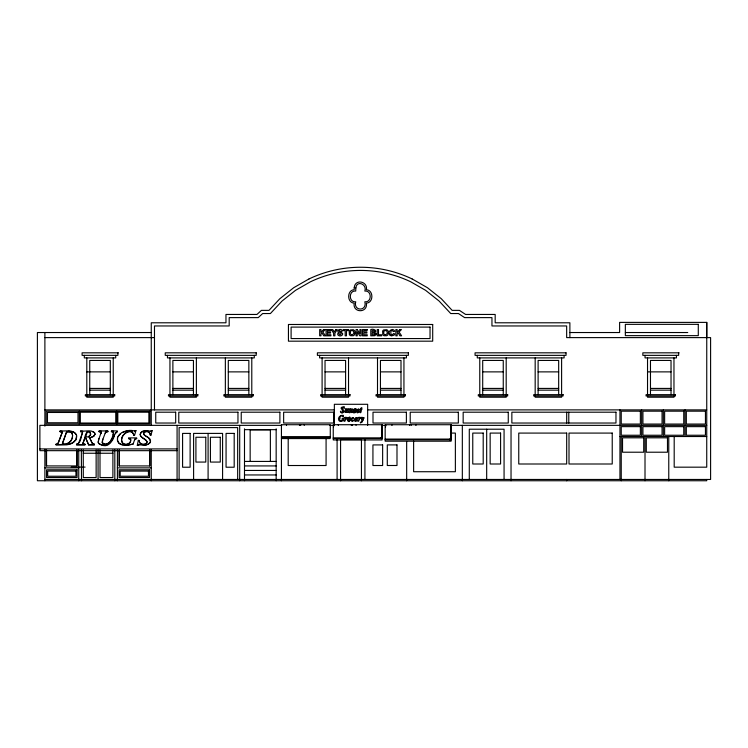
<?xml version="1.0" encoding="UTF-8"?>
<svg xmlns="http://www.w3.org/2000/svg" width="748" height="748" viewBox="0 0 748 748"><rect width="100%" height="100%" fill="white"/><g stroke="black" fill="none" stroke-linecap="round" stroke-linejoin="round"><path stroke-width="1.12" d="M706.738 337.61L706.757 322.388L619.615 322.388L619.615 332.533L569.883 332.533M72.603 435.373L72.257 438.15M121.7 440.553C120.119 433.999 132.686 426.725 133.696 435.364L134.518 435.43L135.949 430.596L134.631 431.054C127.366 428.37 113.163 434.064 118.745 443.106A8.106 5.283 0 0 0 122.56 444.985L127.712 445.256L133.079 444.116L134.836 439.179L136.669 438.403M117.473 437.889L117.445 440.75L118.745 442.807A8.106 5.283 0 0 0 122.56 444.686L127.712 444.957L133.079 444.116M76.763 436.626L75.959 439.553L73.538 442.068A11.641 7.583 0 0 1 66.918 444.48L56.016 444.639M101.017 433.111L100.999 431.895L99.035 431.465M95.005 433.905L93.968 436.262L89.564 437.926L93.079 436.58L94.893 434.56M82.579 432.288C80.887 436.019 81.298 443.442 76.53 444.415M72.519 436.626C72.154 440.039 69.798 443.386 66.282 444.022M113.687 432.681C112.228 436.682 111.695 442.863 106.805 444.05M143.551 433.457C144.532 436.841 150.348 436.72 150.507 440.796A6.442 4.198 0 0 1 149.516 443.05C146.673 447.239 140.643 442.676 138.146 445.322L137.295 445.322L138.315 440.422L139.128 440.469L139.736 442.9M82.897 443.312L84.851 437.861L85.665 437.861L88.713 444.938L94.407 444.938L94.407 444.116L92.378 443.414L89.723 438.029M121.831 439.095C122.055 433.868 130.732 428.258 133.593 434.205M150.142 434.064L150.245 435.027L150.984 435.102L152.134 430.698L150.834 431.072C147.59 431.25 143.625 429.52 141.007 432.419C137.595 437.225 145.71 438.515 147.094 441.993M62.393 443.284L66.366 432.662L67.301 431.923L69.33 431.951A3.721 2.422 0 0 1 71.902 433.251L72.425 434.308M130.648 439.282C131.386 444.751 123.327 446.201 121.821 441.414M100.812 433.747L101.017 432.812M82.458 432.961L78.82 442.648L78.016 443.76L76.53 444.116L76.53 444.938L84.945 444.938L84.945 444.116L83.252 443.901L82.888 443.209M62.009 432.793L58.316 442.648L57.334 443.835L56.016 444.116L56.016 444.938L66.918 444.78A11.641 7.583 0 0 0 73.547 442.367L75.959 439.852L76.623 435.392M98.942 438.478L98.259 442.592A4.544 2.964 0 0 0 99.97 444.396C111.863 449.931 111.517 436.271 117.324 431.465M98.362 440.422L100.812 433.457M113.163 434.878L113.5 432.073L111.424 431.465M102.841 439.067L102.298 442.966M102.354 440.703L105.562 432.185L107.815 431.465M87.264 431.774C83.365 446.36 84.646 428.006 90.143 432.157L90.63 434.691L88.545 437.056M140.25 434.13C141.353 430.857 145.561 430.586 148.431 431.231M84.851 437.861L82.972 443.658M114.435 434.579C113.752 441.759 106.88 447.622 99.961 444.097A4.544 2.964 0 0 1 98.25 442.302L98.138 441.516M90.63 434.392L88.545 436.757L85.113 437.197M134.444 440.385L135.173 439.02L136.669 438.702L136.669 437.889L128.562 437.889L128.562 438.702L130.554 439.17L128.562 438.403M111.517 438.852C110.863 442.928 105.487 445.584 102.298 442.666L102.065 441.778M71.836 439.039C70.751 442.442 65.244 445.499 62.374 443.199M105.159 433.232L106.029 432.082L107.815 431.755L107.815 430.932L99.035 430.932L99.035 431.755L101.102 432.587M143.672 433.111C144.888 430.857 148.758 431.306 149.852 433.475M115.164 433.242L117.324 431.755L117.324 430.932L111.424 430.932L111.424 431.755L113.5 432.073M118.062 436.636L120.4 433.821M138.146 445.322L138.595 444.443M72.603 435.673L71.902 432.952A3.721 2.422 0 0 0 69.33 431.652L67.301 431.624L66.366 432.363L62.458 443.845M146.86 442.676C145.206 445.284 140.54 444.667 139.362 441.9M146.159 443.826L147.094 441.694C145.935 438.403 140.82 438.272 140.157 434.625M135.949 430.596L134.631 431.054M152.134 430.698L150.834 431.072M56.016 444.415L57.334 444.134L58.316 442.947L62.009 433.092L61.981 431.905L60.018 431.465M309.036 278.92L293.693 287.718L279.864 298.695L268.99 310.373L261.407 310.373L256.966 314.45L225.961 314.45L225.961 322.79L151.255 322.79L151.255 425.35M122.251 432.54L126.655 431.082L132.274 431.213M87.264 432.073L89.339 432.026L90.732 433.877M145.645 444.162L142.606 444.536L140.315 443.527M138.595 444.742L145.355 445.247L149.516 443.349A6.442 4.198 0 0 0 150.507 441.096L148.581 437.917M151.255 332.533L37.4 332.533L37.4 480.749L706.738 480.749L706.738 479.459M625.347 332.533L687.739 332.533M44.889 337.61L154.481 337.61M118.371 352.822L82.102 352.822L82.102 355.356L117.913 355.356L117.913 352.822M679.109 352.822L642.841 352.822L642.841 355.356L678.651 355.356L678.651 352.822M86.805 371.878L110.302 371.878M172.882 371.878L193.442 371.878M228.299 371.878L248.85 371.878M325.034 371.878L345.595 371.878M380.442 371.878L401.003 371.878M482.703 371.878L503.254 371.878M538.111 371.878L558.672 371.878M647.534 371.878L671.031 371.878M89.741 388.418L110.302 388.418M172.882 388.418L193.442 388.418M228.299 388.418L248.85 388.418M325.034 388.418L345.595 388.418M380.442 388.418L401.003 388.418M482.703 388.418L503.254 388.418M538.111 388.418L558.672 388.418M650.47 388.418L671.031 388.418M89.741 390.147L110.302 390.147M172.882 390.147L193.442 390.147M228.299 390.147L248.85 390.147M325.034 390.147L345.595 390.147M380.442 390.147L401.003 390.147M482.703 390.147L503.254 390.147M538.111 390.147L558.672 390.147M650.47 390.147L671.031 390.147M44.889 409.885L334.356 409.885M367.651 409.885L706.738 409.885M281.744 425.35L39.887 425.35L39.887 450.67L177.08 450.67M329.803 425.35L334.356 425.35L334.356 404.294L367.651 404.294L367.651 425.35M381.424 425.35L386.015 425.35M450.735 425.35L706.738 425.35M244.493 429.661L276.162 429.661M60.018 431.231L62.065 431.231M80.522 431.231L82.748 431.231M99.035 431.231L101.232 431.231M105.618 431.231L107.815 431.231M111.424 431.231L113.387 431.231M450.735 433.083L455.373 433.083L455.373 471.726L413.625 471.726L413.625 441.04M619.952 436.523L706.738 436.523M281.435 436.785L330.279 436.785M281.435 437.402L330.279 437.402L330.279 424.724L281.435 424.724L281.435 480.749M333.253 437.87L382.097 437.87M84.851 438.16L85.665 438.16L88.713 444.938M333.253 438.543L382.097 438.543M281.435 438.571L330.195 438.571L330.055 437.402M385.155 439.076L451.091 439.076M385.155 439.815L451.091 439.815M76.53 444.639L84.945 444.639M88.713 444.639L94.407 444.639M138.146 445.023L137.295 445.322M39.887 448.922L177.08 448.922M83.252 453.251L112.892 453.251M244.493 461.423L276.162 461.423M244.493 465.929L276.162 465.929M71.2 467.089L85.113 467.089M44.889 467.865L78.746 467.865M117.399 467.865L151.255 467.865M244.493 470.445L276.162 470.445M244.493 474.952L276.162 474.952M44.889 479.459L710.6 479.459L710.6 337.61L566.657 337.61L566.657 325.96L491.95 325.96L491.95 317.62L464.63 317.62L458.459 313.543L450.735 313.543L439.067 301.014L425.612 290.336L410.689 281.781A116.258 116.258 0 0 0 310.457 281.79L295.525 290.336L282.071 301.014L270.402 313.543L262.679 313.543L258.228 317.62L229.187 317.62L229.187 325.96L154.481 325.96L154.481 409.885M68.236 431.231L70.2 431.325M63.187 444.209L63.935 444.256M94.407 444.415L92.378 443.704L89.564 437.627M80.522 431.465L82.196 431.671L82.579 432.587M82.486 431.895L80.522 431.755L80.522 430.932C84.898 431.877 91.443 429.09 94.837 433.017L95.005 434.205M62.084 432.634L60.018 431.755L60.018 430.932C65.001 431.521 74.697 428.791 76.623 435.691M84.945 444.415L83.252 443.901M71.911 431.615L74.585 432.774L76.221 434.588M92.369 431.596L94.342 432.587M103 443.62L104.103 444.022M412.101 278.92L427.445 287.718L441.273 298.695L452.147 310.373L459.44 310.373L465.611 314.45L495.176 314.45L495.176 322.79L569.883 322.79L569.883 337.61M145.748 436.121L147.384 437.094M144.934 435.645C139.96 431.839 150.17 429.025 150.142 434.364M390.054 335.076C386.66 331.794 392.999 326.736 394.738 331.299L393.476 331.598C389.558 327.175 390.288 338.601 393.513 333.524L394.757 333.907L394.121 335.141L391.522 335.871A2.665 2.665 0 0 1 390.054 335.076A2.758 2.758 0 0 1 389.446 334.066M130.554 438.87C132.424 445.528 121.326 446.724 121.7 440.254M706.757 322.388L706.738 467.173L674.191 467.173L674.191 436.523M685.037 409.885L685.037 436.523M676.444 355.356L676.444 357.899L645.038 357.899L645.038 355.356M673.967 357.899L673.967 397.207L647.534 397.207L647.534 357.899M671.031 394.673L671.031 360.433L650.47 360.433L650.47 394.673M668.768 436.523L668.768 480.749M663.345 409.885L663.345 436.523M645.01 436.523L645.01 480.749M641.653 409.885L641.653 436.523M621.242 436.523L621.242 480.749M619.952 409.885L619.952 479.459M568.779 412.204L568.779 423.031M566.685 412.204L566.685 423.031M566.685 479.459L566.685 480.749M564.104 355.356L564.104 357.899L477.271 357.899L477.271 355.356M561.608 357.899L561.608 397.207L535.175 397.207L535.175 357.899M558.672 394.673L558.672 360.433L538.111 360.433L538.111 394.673M511.034 425.35L511.034 480.749M506.19 357.899L506.19 397.207L479.767 397.207L479.767 357.899M504.068 479.459L504.068 429.212L469.286 429.212L469.286 479.459M503.254 394.673L503.254 360.433L482.703 360.433L482.703 394.673M486.677 429.212L486.677 479.459M462.329 425.35L462.329 480.749M450.792 425.462L450.792 439.815M449.492 439.076L449.492 439.815M415.925 424.724L415.925 425.462M411.129 424.724L411.129 425.462M409.53 424.724L409.53 425.462M406.669 441.47L406.669 480.749M406.435 355.356L406.435 357.899L319.602 357.899L319.602 355.356M403.939 357.899L403.939 397.207L377.506 397.207L377.506 357.899M401.003 394.673L401.003 360.433L380.442 360.433L380.442 394.673M391.952 424.724L391.952 425.462M385.557 425.462L385.557 427.061M381.873 425.406L381.873 438.543M380.91 437.87L380.91 438.543M364.921 439.244L364.921 479.459M361.443 480.749L361.443 439.525L340.574 439.525L340.574 480.749M356.048 424.724L356.048 425.406M352.495 424.724L352.495 425.406M351.317 424.724L351.317 425.406M348.531 357.899L348.531 397.207L322.098 397.207L322.098 357.899M345.595 394.673L345.595 360.433L325.034 360.433L325.034 394.673M338.292 424.724L338.292 425.406M337.096 439.244L337.096 479.459M333.552 425.406L333.552 426.865M326.081 438.347L326.081 465.518L288.195 465.518L288.195 438.347M304.23 424.724L304.23 425.35M300.677 424.724L300.677 425.35M299.499 424.724L299.499 425.35M286.475 424.724L286.475 425.35M276.162 428.838L276.162 480.749M270.374 461.423L270.374 429.857L250.159 429.857L250.159 461.423M254.283 355.356L254.283 357.899L167.449 357.899L167.449 355.356M251.786 357.899L251.786 397.207L225.354 397.207L225.354 357.899M248.85 394.673L248.85 360.433L228.299 360.433L228.299 394.673M244.493 428.838L244.493 480.749M239.697 425.35L239.697 480.749M237.668 479.459L237.668 427.604L179.109 427.604L179.109 479.459M222.586 479.459L222.586 433.401L193.601 433.401L193.601 479.459M208.094 433.401L208.094 479.459M196.378 357.899L196.378 397.207L169.946 397.207L169.946 357.899M193.442 394.673L193.442 360.433L172.882 360.433L172.882 394.673M177.08 425.35L177.08 480.749M151.255 449.483L151.255 480.749M150.984 435.102L150.245 435.027M149.899 450.016L149.899 465.929L119.082 465.929L119.082 450.016M149.581 450.016L149.581 465.929M139.128 440.469L138.315 440.422M134.518 435.43L133.696 435.364M119.4 450.016L119.4 465.929M117.399 449.483L117.399 480.749M116.782 411.176L116.782 424.06M115.716 355.356L115.716 357.899L84.309 357.899L84.309 355.356M114.818 449.604L114.818 480.749M113.238 357.899L113.238 397.207L86.805 397.207L86.805 357.899M112.892 449.903L112.892 477.533L100.008 477.533L100.008 449.903M110.302 394.673L110.302 360.433L89.741 360.433L89.741 394.673M98.072 449.8L98.072 479.459M96.137 449.903L96.137 477.533L83.308 477.533L83.252 449.903M81.513 480.749L81.326 449.604M79.297 411.176L79.297 424.06M78.746 449.483L78.746 480.749M77.072 450.016L77.072 465.929L46.245 465.929L46.245 450.016M76.754 450.016L76.754 465.929M46.563 450.016L46.563 465.929M44.889 332.533L44.889 426.154M44.889 449.38L44.889 480.749M309.046 278.929A119.54 119.54 0 0 1 412.092 278.929M354.243 287.662L354.159 289.71C346.857 290.074 346.857 302.781 354.159 303.146C352.514 313.234 368.035 313.234 366.389 303.146C373.701 302.781 373.701 290.074 366.389 289.71C368.053 281.229 354.917 278.621 354.243 287.662M355.852 287.915L355.721 291.066C348.54 290.187 348.54 302.669 355.721 301.79C353.206 311.449 367.343 311.449 364.837 301.79C372.008 302.669 372.008 290.187 364.837 291.066C367.249 284.24 356.768 279.836 355.852 287.915M339.742 418.815C338.807 421.638 343.117 421.722 342.042 418.749C344.678 416.019 343.631 422.807 339.938 421.283A2.216 2.216 0 0 1 338.891 420.488C337.217 417.468 340.761 414.701 343.36 415.374C344.117 419.516 340.611 412.036 339.742 418.815M350.251 332.187C349.4 336.282 355.552 334.814 353.458 331.373A1.543 1.543 0 0 0 352.691 330.681L351.607 330.588A1.58 1.58 0 0 0 350.494 331.383L350.251 332.187M355.431 419.946C355.73 421.61 358.189 419.45 355.814 421.358A1.122 1.122 0 0 1 354.776 421.049C352.813 416.505 360.601 417.291 355.431 419.946M357.469 411.353C357.768 413.027 360.227 410.858 357.853 412.765A1.122 1.122 0 0 1 356.824 412.466C354.851 407.912 362.64 408.698 357.469 411.353M383.677 332.187C382.826 336.282 388.969 334.814 386.875 331.373A1.543 1.543 0 0 0 386.118 330.681L385.024 330.588A1.58 1.58 0 0 0 383.911 331.383L383.677 332.187M355.048 332.71L354.58 334.599A2.702 2.702 0 0 1 353.243 335.712L350.719 335.712A2.693 2.693 0 0 1 349.372 334.608L349.194 331.14A2.917 2.917 0 0 1 350.176 329.952L353.224 329.69A2.721 2.721 0 0 1 354.842 331.355L355.048 332.71M388.464 332.71L387.997 334.599A2.702 2.702 0 0 1 386.66 335.712L384.135 335.712A2.693 2.693 0 0 1 382.798 334.608L382.611 331.14A2.917 2.917 0 0 1 383.593 329.952L386.651 329.69A2.721 2.721 0 0 1 388.259 331.355L388.464 332.71M341.21 408.137C341.677 409.399 344.613 413.42 341.228 412.083C339.274 408.913 340.976 415.579 343.734 412.008A1.758 1.758 0 0 0 344.005 411.063L342.107 407.978L343.136 407.136L344.136 408.548L344.454 406.828L341.593 407.295A1.692 1.692 0 0 0 341.21 408.137M345.623 409.446C343.145 415.308 347.783 410.568 346.997 412.419C349.924 412.513 346.754 411.896 348.699 408.819L347.783 408.819L346.146 412.129L346.801 408.717L345.193 408.941L345.623 409.446M347.166 419.563C350.167 426.809 352.476 411.335 347.166 419.563M351.027 419.553C350.214 421.676 353.86 421.844 353.486 420.049C351.897 422.293 351.429 418.422 352.888 417.636C355.141 419.862 352.186 415.14 351.027 419.553M348.119 419.787C348.83 425.266 350.924 412.288 348.119 419.787M359.844 411.942C360.555 413.962 361.349 412.083 361.424 409.175L362.069 409.175L361.518 408.819C363.117 406.024 359.33 409.184 360.527 409.175L359.844 411.942M351.925 409.511C349.363 414.495 353.785 411.83 352.299 412.167C354.963 405.089 349.213 412.335 351.055 408.717L349.503 408.941L349.138 412.672L350.073 412.672L350.943 410.156L351.925 409.511M353.552 411.363L353.383 412.793L354.524 412.793A1.15 1.15 0 0 0 355.487 412.307L355.655 411.886A1.356 1.356 0 0 0 355.581 411.138L354.646 409.278L355.244 409.044L355.917 410.026L356.095 408.717L354.926 408.698L353.851 409.754L354.814 412.382L353.552 411.363M376.104 334.01L374.963 335.674L370.793 335.815L370.793 329.578C372.635 328.466 377.777 330.205 374.898 332.505L376.104 334.01M347.156 417.842L346.062 418.272L344.921 421.255L343.986 421.255L344.351 417.534L345.903 417.3C344.604 421.218 346.436 415.795 347.156 417.842M360.891 417.842L359.797 418.272L358.657 421.255L357.722 421.255L358.096 417.534L359.638 417.3C358.339 421.218 360.171 415.795 360.891 417.842M342.687 334.001C342.519 336.74 337.572 336.544 337.535 333.786L338.779 333.664C340.564 336.871 343.089 332.187 338.592 332.645A1.739 1.739 0 0 1 337.909 331.897C337.067 329.644 340.443 328.793 341.873 329.99A1.739 1.739 0 0 1 342.453 330.953L341.228 331.42C334.936 329.457 342.874 332.411 342.687 334.001M374.776 333.945L374.14 334.73L372.074 334.767L372.074 333.094L374.243 333.187L374.776 333.945M363.967 417.889L362.2 421.881L360.499 422.994L360.33 422.171L361.527 422.255L362.032 421.32L361.032 417.506L362.2 417.3L362.799 420.283L363.472 418.571L363.07 417.627L363.967 417.889M374.542 331.327L374.131 331.962L372.074 332.056L372.074 330.616L374.187 330.709L374.542 331.327M356.74 417.926C355.768 421.218 355.319 417.019 356.74 417.926M358.788 409.334C357.806 412.625 357.366 408.436 358.788 409.334M335.749 329.578L334.291 332.047L332.804 329.578L331.308 329.578L333.627 333.187L333.627 335.815L334.898 335.815L334.898 333.197L337.226 329.578L335.749 329.578M323.547 329.578L320.967 332.346L320.967 329.578L319.686 329.578L319.686 335.815L320.967 335.815L320.967 333.935L322.005 332.888L323.744 335.815L325.399 335.815L322.884 332.009L325.268 329.578L323.547 329.578M399.731 329.578L397.151 332.346L397.151 329.578L395.87 329.578L395.87 335.815L397.151 335.815L397.151 333.935L398.188 332.888L399.928 335.815L401.583 335.815L399.067 332.009L401.452 329.578L399.731 329.578M432.699 324.482L288.438 324.482L288.438 341.181L432.699 341.181L432.699 324.482M698.286 324.342L625.347 324.342L625.347 335.646L698.286 335.646L698.286 324.342M430.035 327.1L291.103 327.1L291.103 338.564L430.035 338.564L430.035 327.1M330.756 329.578L326.063 329.578L326.063 335.815L330.878 335.815L330.878 334.767L327.334 334.767L327.334 333.066L330.523 333.066L330.523 332.019L327.334 332.019L327.334 330.635L330.756 330.635L330.756 329.578M348.344 329.578L343.304 329.578L343.304 330.635L345.183 330.635L345.183 335.815L346.464 335.815L346.464 330.635L348.344 330.635L348.344 329.578M357.301 329.578L356.057 329.578L356.057 335.815L357.245 335.815L357.245 331.747L359.797 335.815L361.078 335.815L361.078 329.578L359.891 329.578L359.891 333.748L357.301 329.578M367.128 329.578L362.434 329.578L362.434 335.815L367.249 335.815L367.249 334.767L363.715 334.767L363.715 333.066L366.894 333.066L366.894 332.019L363.715 332.019L363.715 330.635L367.128 330.635L367.128 329.578M378.497 329.634L377.216 329.634L377.216 335.815L381.676 335.815L381.676 334.767L378.497 334.767L378.497 329.634M256.218 352.822L165.243 352.822L165.243 355.356L256.218 355.356L256.218 352.822M408.371 352.822L317.395 352.822L317.395 355.356L408.371 355.356L408.371 352.822M566.04 352.822L475.064 352.822L475.064 355.356L566.04 355.356L566.04 352.822M114.706 394.673L85.337 394.673L85.337 395.963L114.706 395.963L114.706 394.673M197.846 394.673L168.478 394.673L168.478 395.963L197.846 395.963L197.846 394.673M253.254 394.673L223.886 394.673L223.886 395.963L253.254 395.963L253.254 394.673M349.999 394.673L320.63 394.673L320.63 395.963L349.999 395.963L349.999 394.673M405.407 394.673L376.038 394.673L376.038 395.963L405.407 395.963L405.407 394.673M507.668 394.673L478.299 394.673L478.299 395.963L507.668 395.963L507.668 394.673M563.076 394.673L533.707 394.673L533.707 395.963L563.076 395.963L563.076 394.673M675.435 394.673L646.066 394.673L646.066 395.963L675.435 395.963L675.435 394.673M149.974 411.176L46.18 411.176L46.18 424.06L149.974 424.06L149.974 411.176M640.363 411.176L621.242 411.176L621.242 424.06L640.363 424.06L640.363 411.176M662.055 411.176L642.934 411.176L642.934 424.06L662.055 424.06L662.055 411.176M683.747 411.176L664.635 411.176L664.635 424.06L683.747 424.06L683.747 411.176M705.448 411.176L686.327 411.176L686.327 424.06L705.448 424.06L705.448 411.176M115.753 412.204L80.326 412.204L80.326 423.031L115.753 423.031L115.753 412.204M148.871 412.204L117.81 412.204L117.81 423.031L148.871 423.031L148.871 412.204M175.677 412.204L155.743 412.204L155.743 423.031L175.677 423.031L175.677 412.204M237.958 412.204L178.772 412.204L178.772 423.031L237.958 423.031L237.958 412.204M279.892 412.204L241.23 412.204L241.23 423.031L279.892 423.031L279.892 412.204M333.72 412.204L283.642 412.204L283.642 423.031L333.72 423.031L333.72 412.204M406.388 412.204L373 412.204L373 423.031L406.388 423.031L406.388 412.204M458.337 412.204L410.222 412.204L410.222 423.031L458.337 423.031L458.337 412.204M508.266 412.204L463.162 412.204L463.162 423.031L508.266 423.031L508.266 412.204M615.969 412.204L511.856 412.204L511.856 423.031L615.969 423.031L615.969 412.204M78.007 412.466L47.47 412.466L47.47 422.77L78.007 422.77L78.007 412.466M382.097 424.724L333.253 424.724L333.253 439.955L382.097 439.955L382.097 424.724M451.091 424.724L385.155 424.724L385.155 441.189L451.091 441.189L451.091 424.724M640.363 426.641L621.242 426.641L621.242 435.243L640.363 435.243L640.363 426.641M662.055 426.641L642.934 426.641L642.934 435.243L662.055 435.243L662.055 426.641M683.747 426.641L664.635 426.641L664.635 435.243L683.747 435.243L683.747 426.641M705.448 426.641L686.327 426.641L686.327 435.243L705.448 435.243L705.448 426.641M483.199 433.083L472.764 433.083L472.764 464.003L483.199 464.003L483.199 433.083M500.59 433.083L490.155 433.083L490.155 464.003L500.59 464.003L500.59 433.083M566.685 433.083L518.757 433.083L518.757 464.003L566.685 464.003L566.685 433.083M612.229 433.083L569.004 433.083L569.004 464.003L612.229 464.003L612.229 433.083M190.123 433.401L182.587 433.401L182.587 467.22L190.123 467.22L190.123 433.401M234.189 433.401L226.064 433.401L226.064 467.22L234.189 467.22L234.189 433.401M205.775 437.262L195.92 437.262L195.92 462.068L205.775 462.068L205.775 437.262M220.267 437.262L210.412 437.262L210.412 462.068L220.267 462.068L220.267 437.262M643.719 437.814L622.532 437.814L622.532 452.213L643.719 452.213L643.719 437.814M667.478 437.814L646.291 437.814L646.291 452.213L667.478 452.213L667.478 437.814M382.639 444.92L372.934 444.92L372.934 465.518L382.639 465.518L382.639 444.92M396.992 444.901L387.286 444.901L387.286 465.499L396.992 465.499L396.992 444.901M77.072 469.8L46.563 469.8L46.563 477.533L77.072 477.533L77.072 469.8M149.581 469.8L119.082 469.8L119.082 477.533L149.581 477.533L149.581 469.8M75.95 471.09L47.685 471.09L47.685 476.242L75.95 476.242L75.95 471.09M148.459 471.09L120.194 471.09L120.194 476.242L148.459 476.242L148.459 471.09"/></g></svg>
